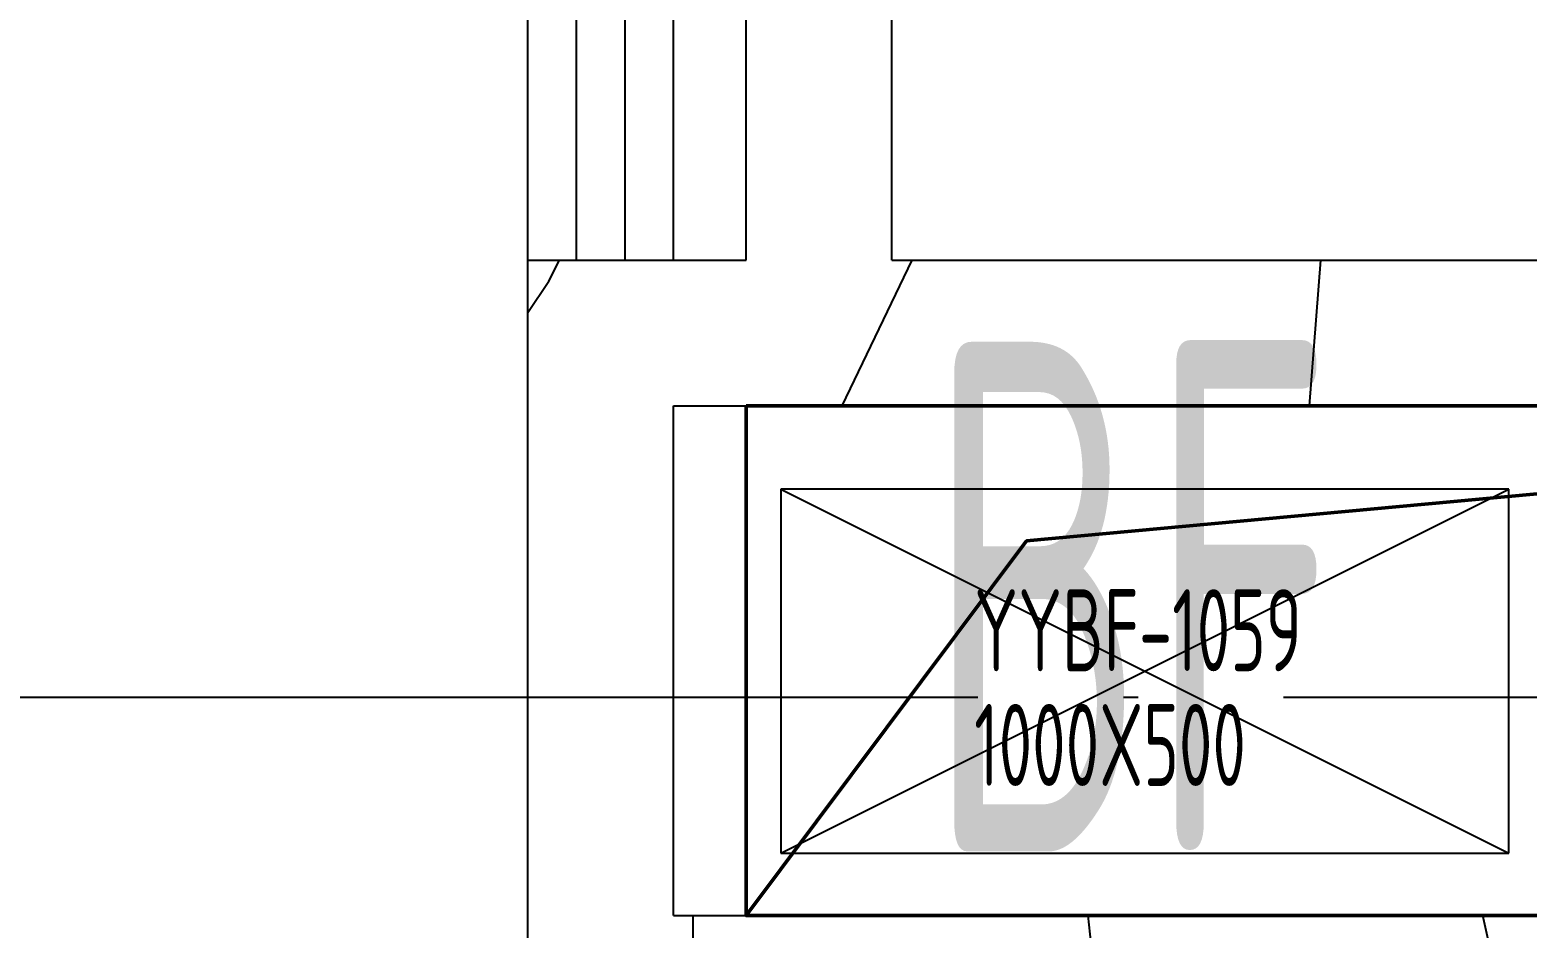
# Model space of a CAD drawing. Header units: inches. Extents: x 0 to 1813292486, y 0 to 3473589894.
# Drawn here: x 600419302 to 600421359, y 3473256501 to 3473257734 of the extents above; entities that cross this region are included whole.
import ezdxf

# ---------------------------------------------------------------- set-up
doc = ezdxf.new("R2010")
doc.units = ezdxf.units.IN
doc.header["$LTSCALE"] = 1000
doc.header["$MEASUREMENT"] = 0
doc.linetypes.add('AX-MALL-GIRD-200$0$DOTE', pattern=[2.4200000000000004, 2, -0.2, 0.02, -0.2])
for name, color, linetype in [('A-Anno-Note', 241, 'Continuous'), ('AX-MALL-DIM-P02$0$A-Detl-Thin', 131, 'Continuous'), ('AX-MALL-GIRD-200$0$A-Grid', 222, 'AX-MALL-GIRD-200$0$DOTE'), ('AX-MALL-P02-200$0$A-Anno-Note', 241, 'Continuous'), ('AX-MALL-WALL-P02$0$A-Anno-Note', 241, 'Continuous'), ('AX-MALL-WALL-P02-QT$0$A-Accs', 181, 'Continuous'), ('AX-MALL-WALL-P02-QT$0$A-Anno-Dims', 3, 'Continuous'), ('AX-MALL-WALL-P02-QT$0$A-Curt', 151, 'Continuous'), ('AX-MALL-WALL-P02-QT$0$A-Detl-Thin', 131, 'Continuous'), ('AX-MALL-WALL-P02-QT$0$A-Wall', 2, 'Continuous'), ('AX-MALL-WALL-P02-QT$0$A-Wall-Patt', 13, 'Continuous'), ('AX-MALL-WALL-P02-QT$0$A-Wind', 4, 'Continuous'), ('AX-MALL-ZTKD-P02$0$A-Anno-Note', 241, 'Continuous'), ('MX-MALL-P02-LG$0$M-VT-DUCT-FLG', 40, 'Continuous'), ('MX-MALL-P02-LG$0$M-VT-DUCT-MAD', 70, 'Continuous'), ('MX-MALL-P02-LG$0$M-VT-TEXT', 21, 'Continuous'), ('SX-MALL-NTKD-L-2F$0$S-HOLE', 5, 'Continuous')]:
    doc.layers.add(name, color=color, linetype=linetype)
doc.styles.add('AX-MALL-WALL-P02-QT$0$STANDARD', font='gbenor.shx', dxfattribs={"bigfont": 'gbcbig.shx'})
doc.styles.add('MX-MALL-P02-LG$0$暖通', font='gbenor.shx', dxfattribs={"bigfont": 'gbcbig.shx'})
pattern_1 = [(45, (0, 359.0227), (-353.55353201463, 353.55353201463), [])]

# ---------------------------------------------------------------- blocks, each defined once
blk = doc.blocks.new('AX-MALL-GIRD-200')
at = {"layer": 'AX-MALL-GIRD-200$0$A-Grid'}
blk.add_line((600234020.7437632, 3473175185.804002), (600591916.7478616, 3473041859.04072), dxfattribs=at)
blk = doc.blocks.new('MX-MALL-P02-LG')
at = {"layer": 'MX-MALL-P02-LG$0$M-VT-DUCT-FLG'}
for p, q in [((600249347.5813379, 3473169780.844771), (600250110.1230689, 3473168963.207866)), ((600249173.0349221, 3473169312.300698), (600250284.6694847, 3473169431.75194))]:
    blk.add_line(p, q, dxfattribs=at)
at = {"layer": 'MX-MALL-P02-LG$0$M-VT-DUCT-MAD'}
for p, q in [((600249347.5813379, 3473169780.844771), (600249173.0349221, 3473169312.300698)), ((600250284.6694847, 3473169431.75194), (600249347.5813379, 3473169780.844771)), ((600250110.1230689, 3473168963.207866), (600250284.6694847, 3473169431.75194)), ((600249173.0349221, 3473169312.300698), (600250110.1230689, 3473168963.207866))]:
    blk.add_line(p, q, dxfattribs=at)
at = {"layer": 'MX-MALL-P02-LG$0$M-VT-TEXT', "style": 'MX-MALL-P02-LG$0$暖通', "width": 0.7}
for s, p in [('YYBF-1059', (600249509.0125101, 3473169453.923055)), ('1000X500', (600249454.015491, 3473169306.29168))]:
    blk.add_text(s, height=112.6582278481013, rotation=339.5681613187875, dxfattribs=at).set_placement(p)
blk = doc.blocks.new('SX-MALL-NTKD-L-2F')
at = {"layer": 'SX-MALL-NTKD-L-2F$0$S-HOLE', "lineweight": 50, "elevation": 3000}
blk.add_lwpolyline([(600249342.8944929, 3473169904.707436), (600251589.6866107, 3473169067.711462), (600251345.3216287, 3473168411.74976), (600249098.5295109, 3473169248.745733)], close=True, dxfattribs=at)
at = {"layer": 'SX-MALL-NTKD-L-2F$0$S-HOLE', "lineweight": 50}
blk.add_lwpolyline([(600251591.9149603, 3473169066.881328), (600249638.9302903, 3473169596.587171), (600249098.5295961, 3473169248.746281)], dxfattribs=at)
blk = doc.blocks.new('SX-MALL-NTKD-2F')
blk.add_blockref('SX-MALL-NTKD-L-2F', (0, 0))
blk = doc.blocks.new('AX-MALL-WALL-P02-QT')
at = {"layer": 'AX-MALL-WALL-P02-QT$0$A-Wall-Patt'}
h = blk.add_hatch(dxfattribs=at)
h.set_pattern_fill('普通砖', color=256, scale=200, style=0)
h.set_pattern_definition(pattern_1)
h.paths.add_polyline_path([(600249483.1579337, 3473169994.739927), (600249600.1396037, 3473170022.303186), (600254746.3368306, 3473183836.509547), (600254558.9192011, 3473183906.328114), (600249412.7219745, 3473170092.121753)])
h = blk.add_hatch(dxfattribs=at)
h.set_pattern_fill('普通砖', color=256, scale=200, style=0)
h.set_pattern_definition(pattern_1)
h.paths.add_polyline_path([(600248907.4477849, 3473169213.215744), (600249004.8296112, 3473169283.651704), (600249249.1945934, 3473169939.613407), (600249131.5955305, 3473170196.849602), (600248782.5026988, 3473169259.761456)])
h = blk.add_hatch(dxfattribs=at)
h.set_pattern_fill('普通砖', color=256, scale=200, style=0)
h.set_pattern_definition(pattern_1)
h.paths.add_polyline_path([(600249131.5955305, 3473170196.849602), (600249249.1945934, 3473169939.613407), (600249436.6122228, 3473169869.79484), (600249483.1579337, 3473169994.739927), (600249412.7219745, 3473170092.121753)])
h = blk.add_hatch(dxfattribs=at)
h.set_pattern_fill('普通砖', color=256, scale=200, style=0)
h.set_pattern_definition(pattern_1)
h.paths.add_polyline_path([(600249483.1579337, 3473169994.739927), (600249436.6122228, 3473169869.79484), (600251591.91496, 3473169066.881328), (600251708.8966302, 3473169094.444588), (600251755.442341, 3473169219.389674), (600249600.1396037, 3473170022.303186)])
h = blk.add_hatch(dxfattribs=at)
h.set_pattern_fill('普通砖', color=256, scale=200, style=0)
h.set_pattern_definition(pattern_1)
h.paths.add_polyline_path([(600248907.4477849, 3473169213.215744), (600248935.0110449, 3473169096.234075), (600251371.4402261, 3473168188.592712), (600251417.985937, 3473168313.537798), (600251347.5499778, 3473168410.919625), (600249004.8296112, 3473169283.651704)])
at = {"layer": 'AX-MALL-WALL-P02-QT$0$A-Curt'}
for p, q in [((600249131.5955305, 3473170196.849602), (600254277.7927575, 3473184011.055964)), ((600249194.0680735, 3473170173.576747), (600254340.2653009, 3473183987.783108)), ((600249256.5406166, 3473170150.303891), (600254402.7378439, 3473183964.510252)), ((600249319.0131598, 3473170127.031036), (600254465.210387, 3473183941.237397))]:
    blk.add_line(p, q, dxfattribs=at)
at = {"layer": 'AX-MALL-WALL-P02-QT$0$A-Wall'}
for p, q in [((600249412.7219745, 3473170092.121753), (600254558.9192011, 3473183906.328114)), ((600249600.1396037, 3473170022.303186), (600254746.3368306, 3473183836.509547)), ((600248782.5026988, 3473169259.761456), (600249131.5955305, 3473170196.849602)), ((600249131.5955305, 3473170196.849602), (600249412.7219745, 3473170092.121753)), ((600249600.1396037, 3473170022.303186), (600251755.442341, 3473169219.389674)), ((600249004.8296112, 3473169283.651704), (600249249.1945934, 3473169939.613407)), ((600249249.1945934, 3473169939.613407), (600249436.6122228, 3473169869.79484)), ((600249436.6122228, 3473169869.79484), (600251591.91496, 3473169066.881328)), ((600249004.8296112, 3473169283.651704), (600251347.5499778, 3473168410.919625))]:
    blk.add_line(p, q, dxfattribs=at)
at = {"layer": 'AX-MALL-WALL-P02-QT$0$A-Anno-Dims'}
blk.add_blockref('SX-MALL-NTKD-2F', (0, 0), dxfattribs=at)
at = {"layer": 'AX-MALL-WALL-P02-QT$0$A-Detl-Thin'}
blk.add_blockref('MX-MALL-P02-LG', (0, 0), dxfattribs=at)
at = {"layer": 'AX-MALL-WALL-P02-QT$0$A-Wind'}
blk.add_blockref('AX-MALL-GIRD-200', (0, 0), dxfattribs=at)
at = {"layer": 'AX-MALL-WALL-P02-QT$0$A-Accs', "style": 'AX-MALL-WALL-P02-QT$0$STANDARD', "width": 0.6}
blk.add_text('BF', height=699.9999999999998, rotation=339.5681613092246, dxfattribs=at).set_placement((600249360.9920852, 3473169245.033912, -11999.99999999999))
blk = doc.blocks.new('AX-MALL-WALL-P02')
at = {"layer": 'AX-MALL-WALL-P02$0$A-Anno-Note'}
blk.add_blockref('AX-MALL-WALL-P02-QT', (0, 0), dxfattribs=at)
blk = doc.blocks.new('AX-MALL-ZTKD-P02')
at = {"layer": 'AX-MALL-ZTKD-P02$0$A-Anno-Note'}
blk.add_blockref('AX-MALL-GIRD-200', (0, 0), dxfattribs=at)
blk = doc.blocks.new('AX-MALL-DIM-P02')
at = {"layer": 'AX-MALL-DIM-P02$0$A-Detl-Thin'}
blk.add_blockref('AX-MALL-ZTKD-P02', (-2.384185791015625e-06, 9.5367431640625e-07), dxfattribs=at)
blk = doc.blocks.new('AX-MALL-P02-200')
at = {"layer": 'AX-MALL-P02-200$0$A-Anno-Note'}
blk.add_blockref('AX-MALL-WALL-P02', (0, 0), dxfattribs=at)
blk.add_blockref('AX-MALL-DIM-P02', (0, 0), dxfattribs=at)

msp = doc.modelspace()

# ---------------------------------------------------------------- block references
at = {"layer": 'A-Anno-Note', "rotation": 20.43183869077545}
msp.add_blockref('AX-MALL-P02-200', (1250392458.527329, 9048125.682563305), dxfattribs=at)

doc.saveas('drawing.dxf')
